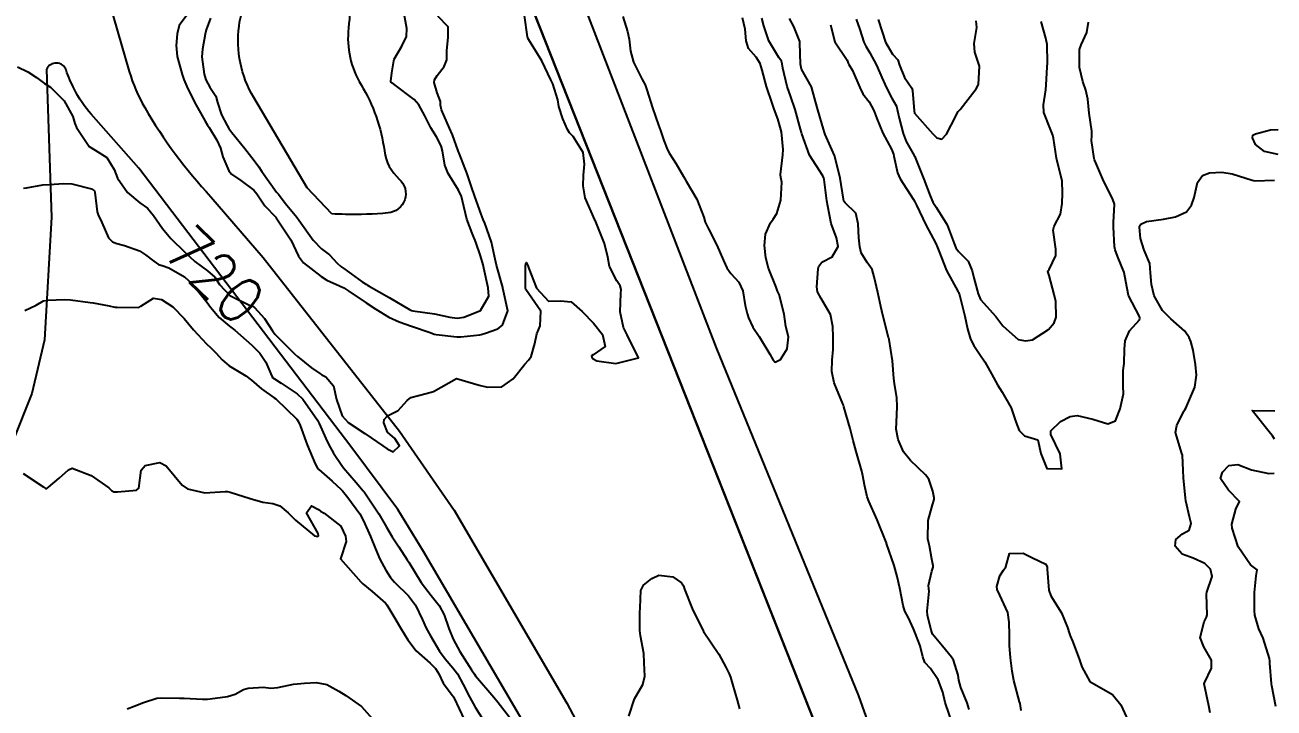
# Model space of a CAD drawing. Header units: metres. Extents: x 298520 to 308411, y 7433745 to 7450750.
# Drawn here: x 305084 to 305193.8, y 7436940.3 to 7437000.4 of the extents above; entities that cross this region are included whole.
import ezdxf
from ezdxf.enums import TextEntityAlignment as Align

# ---------------------------------------------------------------- set-up
doc = ezdxf.new("R2010")
doc.units = ezdxf.units.M
doc.header["$LTSCALE"] = 10
doc.linetypes.add('CONTINUO', pattern=[0])
for name, color, linetype in [('Cotas', 45, 'Continuous'), ('Curvas de Nivel 1m', 11, 'Continuous'), ('Curvas de Nivel 5m', 15, 'Continuous'), ('Eixo_Estaqueamento', 45, 'CONTINUO'), ('Hidrografia', 140, 'Continuous'), ('Linha Férrea', 251, 'TRACKS'), ('Vias Primárias', 230, 'Continuous')]:
    doc.layers.add(name, color=color, linetype=linetype)
doc.styles.add('Style-STANDARD', font='STANDARD.shx')
doc.linetypes.add('TRACKS', pattern='A,0.15,[130,ltypeshp.shx,S=0.25,R=0,X=0,Y=0],0.15', length=0.3)

msp = doc.modelspace()

# ---------------------------------------------------------------- linework, layer by layer
at = {"layer": 'Curvas de Nivel 1m', "flags": 128}
for points, elevation in [([(305098.27, 7437001.38), (305097.53, 7437000.36), (305097.35, 7436999.63), (305097.26, 7436998.62), (305097.35, 7436997.63), (305097.78, 7436996.06), (305097.93, 7436995.62), (305098.2, 7436995), (305098.88, 7436993.61), (305099.81, 7436991.95), (305100.02, 7436991.6), (305100.15, 7436991.39), (305100.82, 7436990.27), (305101.14, 7436989.58), (305101.37, 7436988.83), (305101.88, 7436987.57), (305102.11, 7436987.29), (305102.93, 7436986.73), (305104.09, 7436985.87), (305104.36, 7436985.55), (305105.05, 7436984.52), (305106.01, 7436983.52), (305106.06, 7436983.46), (305107.33, 7436981.51), (305108.02, 7436980.09), (305108.44, 7436979.5), (305110, 7436978.28), (305110.51, 7436977.98), (305111.62, 7436977.46), (305111.99, 7436977.28), (305112.43, 7436977), (305113.97, 7436975.97), (305114.81, 7436975.42), (305115.96, 7436974.71), (305116.85, 7436974.29), (305117.95, 7436973.93), (305119.58, 7436973.36), (305119.94, 7436973.23), (305120.11, 7436973.19), (305121.94, 7436972.98), (305122.28, 7436972.98), (305123.94, 7436973.16), (305124.07, 7436973.18), (305124.45, 7436973.3), (305125.55, 7436973.69), (305125.95, 7436974.01), (305126.41, 7436975.28), (305125.99, 7436977.26), (305125.98, 7436977.29), (305125.98, 7436977.31), (305125.41, 7436979.3), (305125.25, 7436980.07), (305124.97, 7436981.3), (305124.38, 7436982.99), (305124.25, 7436983.31), (305124.07, 7436983.78), (305123.51, 7436985.32), (305123.23, 7436986.19), (305122.84, 7436987.32), (305122.13, 7436989.14), (305122.08, 7436989.27), (305122.05, 7436989.33), (305121.55, 7436990.74), (305121.28, 7436991.34), (305120.59, 7436992.94), (305120.51, 7436993.36), (305120.5, 7436993.67), (305120.19, 7436994.45), (305119.93, 7436995.36), (305119.98, 7436995.59), (305120.21, 7436995.96), (305120.82, 7436996.76), (305121.05, 7436997.35), (305121.04, 7436998.15), (305121.18, 7436999.35), (305121.17, 7437000.26), (305120.27, 7437001.18)], 719), ([(305100.27, 7437001.01), (305099.88, 7436999.98), (305099.79, 7436999.6), (305099.56, 7436998.29), (305099.52, 7436997.61), (305099.73, 7436996.09), (305099.87, 7436995.6), (305100.2, 7436994.94), (305100.73, 7436994.14), (305100.88, 7436993.59), (305101.24, 7436992.51), (305101.73, 7436991.58), (305101.89, 7436991.31), (305102.15, 7436990.97), (305103.3, 7436989.56), (305104.12, 7436988.48), (305104.52, 7436987.94), (305104.79, 7436987.54), (305106.09, 7436985.72), (305106.24, 7436985.52), (305106.85, 7436984.74), (305107.85, 7436983.5), (305108.06, 7436983.22), (305109.31, 7436981.49), (305110.03, 7436980.73), (305110.74, 7436980.19), (305111.4, 7436979.46), (305111.74, 7436979.18), (305112.01, 7436979), (305113.61, 7436977.82), (305113.99, 7436977.58), (305114.08, 7436977.52), (305114.21, 7436977.43), (305115.98, 7436976.44), (305117.78, 7436975.38), (305117.9, 7436975.32), (305117.96, 7436975.3), (305118.07, 7436975.27), (305119.96, 7436975.01), (305121.32, 7436974.71), (305121.96, 7436974.63), (305122.56, 7436974.72), (305123.96, 7436975.28), (305124.01, 7436975.31), (305124.74, 7436976.55), (305124.68, 7436977.3), (305124.31, 7436979.01), (305124.24, 7436979.31), (305124.02, 7436980.11), (305123.59, 7436981.31), (305123.27, 7436982.09), (305122.82, 7436983.32), (305122.44, 7436984.96), (305122.34, 7436985.33), (305122.09, 7436985.88), (305121.17, 7436987.34), (305120.87, 7436988.09), (305120.68, 7436989.35), (305120.56, 7436989.78), (305120.14, 7436990.57), (305119.66, 7436991.36), (305119.13, 7436992.41), (305118.6, 7436993.38), (305118.19, 7436993.86), (305116.39, 7436995.21), (305116.2, 7436995.32), (305116.15, 7436995.35), (305116.13, 7436995.4), (305116.12, 7436995.48), (305116.21, 7436996.19), (305116.38, 7436997.25), (305116.43, 7436997.4), (305117.1, 7436998.54), (305117.51, 7436999.39), (305117.55, 7437000.1), (305117.3, 7437001.39)], 718), ([(305165.53, 7436938.86), (305164.88, 7436940.82), (305164.66, 7436941.73), (305164.26, 7436942.82), (305163.59, 7436943.82), (305163.09, 7436944.33), (305162.9, 7436944.84), (305162.66, 7436945.8), (305162.27, 7436946.85), (305162.1, 7436947.31), (305161.65, 7436948.26), (305161.33, 7436948.86), (305161.18, 7436949.34), (305160.89, 7436950.87), (305160.65, 7436951.91), (305160.38, 7436952.87), (305159.72, 7436954.81), (305159.7, 7436954.88), (305159.68, 7436954.92), (305158.88, 7436956.89), (305158.15, 7436958.52), (305158.01, 7436958.9), (305157.78, 7436959.98), (305157.64, 7436960.75), (305157.6, 7436960.9), (305157.54, 7436961.16), (305157.05, 7436962.91), (305156.79, 7436963.87), (305156.51, 7436964.92), (305155.96, 7436966.84), (305155.94, 7436966.93), (305155.93, 7436966.98), (305155.87, 7436967.08), (305155.12, 7436968.94), (305154.91, 7436969.93), (305154.93, 7436970.94), (305155.01, 7436971.86), (305155.02, 7436972.94), (305154.99, 7436973.9), (305154.79, 7436974.94), (305153.98, 7436976.35), (305153.65, 7436976.95), (305153.58, 7436977.37), (305153.71, 7436978.95), (305153.77, 7436979.2), (305154.02, 7436979.54), (305154.94, 7436980.03), (305155.47, 7436980.94), (305155.31, 7436981.68), (305154.86, 7436982.94), (305154.55, 7436984.48), (305154.47, 7436984.95), (305154.23, 7436986.83), (305154.2, 7436986.95), (305154.11, 7436987.13), (305152.94, 7436988.96), (305152.27, 7436990.85), (305152.24, 7436990.97), (305152.16, 7436991.24), (305151.67, 7436992.98), (305151.29, 7436994.08), (305150.98, 7436994.99), (305150.6, 7436996.62), (305150.54, 7436997), (305150.47, 7436997.23), (305150.24, 7436997.55), (305149.37, 7436999.01), (305148.94, 7437000.34), (305148.74, 7437001.02)], 721), ([(305166.98, 7436940.22), (305166.79, 7436940.79), (305166.24, 7436942.13), (305166.08, 7436942.8), (305166.01, 7436943.23), (305165.6, 7436944.54), (305165.43, 7436944.81), (305164.65, 7436945.78), (305163.77, 7436946.83), (305163.64, 7436947.19), (305163.33, 7436948.51), (305163.3, 7436948.84), (305163.45, 7436950.61), (305163.43, 7436950.83), (305163.4, 7436951.11), (305163.7, 7436952.36), (305163.82, 7436952.71), (305163.82, 7436952.83), (305163.71, 7436953.44), (305163.48, 7436954.59), (305163.42, 7436954.83), (305163.34, 7436955.22), (305163.37, 7436956.84), (305163.77, 7436958.22), (305163.91, 7436958.69), (305163.91, 7436958.83), (305163.78, 7436959.41), (305163.42, 7436960.46), (305163.15, 7436960.84), (305161.81, 7436962.11), (305161.22, 7436962.87), (305160.74, 7436963.96), (305160.56, 7436964.87), (305160.61, 7436966.13), (305160.66, 7436966.87), (305160.62, 7436967.61), (305160.41, 7436968.87), (305160.35, 7436969.33), (305160.24, 7436970.88), (305159.94, 7436972.74), (305159.91, 7436972.88), (305159.9, 7436972.93), (305159.38, 7436974.89), (305159.22, 7436975.64), (305158.94, 7436976.89), (305158.64, 7436978.26), (305158.44, 7436978.9), (305158.02, 7436979.53), (305157.49, 7436980.37), (305157.36, 7436980.91), (305157.27, 7436981.69), (305157.21, 7436982.91), (305157.02, 7436983.86), (305156.08, 7436984.76), (305155.97, 7436984.93), (305155.93, 7436985.09), (305155.63, 7436986.93), (305155.5, 7436987.56), (305155.13, 7436988.94), (305154.33, 7436990.77), (305154.25, 7436990.95), (305154.16, 7436991.24), (305153.67, 7436992.96), (305153.48, 7436993.67), (305153.11, 7436994.96), (305152.23, 7436996.54), (305152.14, 7436996.97), (305152.09, 7436998.82), (305152.08, 7436998.97), (305151.56, 7437000.28), (305151.17, 7437000.99)], 722), ([(305154.8, 7437000.42), (305155.16, 7436998.94), (305156.24, 7436997.31), (305156.35, 7436997.04), (305156.4, 7436996.93), (305156.73, 7436996.41), (305157.36, 7436994.91), (305157.64, 7436994.35), (305158.19, 7436993.66), (305158.6, 7436992.9), (305158.87, 7436992.2), (305159.4, 7436990.89), (305160.14, 7436989.5), (305160.32, 7436989.06), (305160.36, 7436988.88), (305160.67, 7436987.42), (305160.9, 7436986.87), (305162.09, 7436985.06), (305162.21, 7436984.85), (305162.36, 7436984.57), (305163.16, 7436982.84), (305164.04, 7436981.18), (305164.2, 7436980.83), (305164.31, 7436980.55), (305164.99, 7436978.82), (305165.99, 7436977), (305166.06, 7436976.87), (305166.08, 7436976.81), (305166.12, 7436976.68), (305166.61, 7436974.8), (305166.83, 7436973.68), (305167.1, 7436972.79), (305167.38, 7436972.23), (305167.92, 7436971.44), (305168.36, 7436970.78), (305168.94, 7436969.73), (305169.48, 7436968.76), (305169.89, 7436968.11), (305170.67, 7436966.75), (305171.09, 7436965.51), (305171.37, 7436964.74), (305171.84, 7436964.28), (305173.03, 7436963.91), (305173.29, 7436962.72), (305173.8, 7436961.39), (305175.12, 7436961.38), (305174.98, 7436962.7), (305174.17, 7436964.38), (305174.15, 7436964.71), (305175, 7436965.55), (305175.86, 7436965.99), (305176.48, 7436966.06), (305177.86, 7436965.74), (305179.17, 7436965.33), (305179.86, 7436965.6), (305180.15, 7436966.36), (305180.27, 7436966.64), (305180.55, 7436967.97), (305180.51, 7436968.63), (305180.52, 7436970.02), (305180.61, 7436970.63), (305180.65, 7436971.91), (305180.69, 7436972.63), (305181.07, 7436973.51), (305181.96, 7436974.49), (305182, 7436974.62), (305181.96, 7436974.76), (305180.98, 7436976.63), (305180.77, 7436977.86), (305180.6, 7436978.63), (305180.03, 7436980.09), (305179.81, 7436980.64), (305179.75, 7436980.93), (305179.66, 7436982.64), (305179.67, 7436983.04), (305179.75, 7436984.64), (305179.59, 7436985.14), (305178.83, 7436986.65), (305178.13, 7436988.29), (305178.01, 7436988.54), (305177.96, 7436988.66), (305177.74, 7436990.26), (305177.77, 7436990.67), (305177.76, 7436991.06), (305177.54, 7436992.67), (305177.4, 7436993.88), (305177.25, 7436994.67), (305176.98, 7436995.45), (305176.67, 7436996.68), (305176.68, 7436998.25), (305176.82, 7436998.68), (305177.34, 7436999.75), (305177.47, 7437000.67)], 722), ([(305157.03, 7437000.92), (305157.37, 7437000.02), (305157.72, 7436998.91), (305157.88, 7436998.54), (305158.24, 7436997.95), (305158.82, 7436996.89), (305159.3, 7436995.8), (305159.71, 7436994.88), (305160.19, 7436993.98), (305160.58, 7436993.27), (305160.69, 7436992.87), (305160.82, 7436992.22), (305161.18, 7436990.86), (305161.44, 7436990.15), (305162.13, 7436988.94), (305162.19, 7436988.85), (305162.23, 7436988.75), (305162.98, 7436986.84), (305163.54, 7436985.39), (305163.79, 7436984.83), (305164.08, 7436984.38), (305165.05, 7436982.82), (305165.67, 7436981.18), (305165.81, 7436980.81), (305166.03, 7436980.5), (305166.88, 7436979.65), (305167.23, 7436978.79), (305167.38, 7436978.17), (305167.76, 7436976.78), (305167.99, 7436976.28), (305169.32, 7436974.77), (305169.95, 7436973.94), (305171.28, 7436972.75), (305171.94, 7436972.62), (305172.54, 7436972.73), (305173.95, 7436973.64), (305174.45, 7436974.21), (305174.64, 7436974.7), (305174.61, 7436976.08), (305174.45, 7436976.71), (305174.01, 7436978.39), (305173.93, 7436978.63), (305173.9, 7436978.71), (305173.92, 7436978.8), (305174.02, 7436978.92), (305174.59, 7436980.14), (305174.61, 7436980.7), (305174.38, 7436982.38), (305174.46, 7436982.71), (305175, 7436983.78), (305175.15, 7436984.7), (305175.18, 7436985.62), (305175.16, 7436986.7), (305174.85, 7436987.97), (305174.65, 7436988.7), (305174.4, 7436990.46), (305174.35, 7436990.71), (305174.16, 7436991.16), (305173.56, 7436992.72), (305173.52, 7436993.38), (305173.73, 7436994.71), (305173.76, 7436995.16), (305173.84, 7436996.71), (305173.86, 7436997.08), (305173.85, 7436998.71), (305173.73, 7436999.24), (305173.32, 7437000.72)], 721), ([(305194.14, 7436989.03), (305192.94, 7436989.29), (305192.15, 7436989.9), (305191.9, 7436990.5), (305191.93, 7436990.73), (305192.16, 7436990.85), (305193.47, 7436991.18), (305194.16, 7436991.23)], 723), ([(305188.18, 7436939.9), (305188.04, 7436940.54), (305187.65, 7436942.47), (305187.66, 7436942.54), (305188.29, 7436943.84), (305188.3, 7436944.53), (305187.62, 7436945.72), (305187.28, 7436946.55), (305187.65, 7436947.92), (305187.86, 7436948.33), (305187.92, 7436948.54), (305187.85, 7436950.36), (305187.88, 7436950.54), (305188.34, 7436951.89), (305188.2, 7436952.54), (305187.71, 7436953.05), (305186.67, 7436953.51), (305185.72, 7436953.88), (305185.1, 7436954.58), (305185.16, 7436955.15), (305185.74, 7436955.67), (305186.32, 7436955.98), (305186.51, 7436956.56), (305186.35, 7436957.15), (305186.02, 7436958.57), (305185.99, 7436958.78), (305185.84, 7436960.57), (305185.8, 7436961.22), (305185.73, 7436962.57), (305185.68, 7436962.72), (305185.12, 7436964.58), (305185.23, 7436965.19), (305185.87, 7436966.46), (305185.91, 7436966.53), (305185.94, 7436966.57), (305186.02, 7436966.71), (305186.83, 7436968.56), (305186.96, 7436969.61), (305186.88, 7436970.56), (305186.68, 7436971.81), (305186.46, 7436972.56), (305186.31, 7436972.92), (305185.95, 7436973.47), (305184.72, 7436974.58), (305183.97, 7436975.29), (305183.25, 7436976.6), (305183, 7436977.6), (305182.93, 7436978.61), (305182.86, 7436979.44), (305182.37, 7436980.61), (305182.05, 7436981.62), (305181.96, 7436982.62), (305181.97, 7436982.71), (305182.07, 7436982.88), (305182.58, 7436983.12), (305184.07, 7436983.33), (305185.12, 7436983.54), (305186.08, 7436983.99), (305186.54, 7436984.56), (305186.77, 7436985.24), (305187.05, 7436986.56), (305187.49, 7436987.17), (305188.12, 7436987.42), (305189.19, 7436987.46), (305190.11, 7436987.31), (305191.85, 7436986.76), (305192.11, 7436986.7), (305193.82, 7436986.76)], 723), ([(305083.82, 7436986.06), (305084.09, 7436986.09), (305085.52, 7436986.34), (305086.09, 7436986.38), (305087.38, 7436986.46), (305088.09, 7436986.44), (305089.81, 7436986), (305090.08, 7436985.83), (305090.11, 7436985.72), (305090.32, 7436983.97), (305090.4, 7436983.71), (305090.73, 7436983.03), (305091.3, 7436981.7), (305091.67, 7436981.33), (305092.03, 7436981.18), (305092.7, 7436981.01), (305094.02, 7436980.54), (305094.57, 7436980.21), (305095.28, 7436979.65), (305095.71, 7436979.35), (305096.01, 7436979.25), (305096.6, 7436979.04), (305098, 7436978.26), (305098.7, 7436977.61), (305099.97, 7436975.99), (305100.26, 7436975.6), (305101.04, 7436974.67), (305101.95, 7436973.93), (305102.42, 7436973.57), (305103.92, 7436972.25), (305104.61, 7436971.54), (305105.13, 7436970.76), (305105.67, 7436969.52), (305105.76, 7436969.39), (305105.89, 7436969.29), (305106.48, 7436968.92), (305107.88, 7436967.98), (305108.38, 7436967.49), (305109.67, 7436965.65), (305109.78, 7436965.48), (305109.84, 7436965.35), (305110.4, 7436964.04), (305110.68, 7436963.47), (305111.1, 7436962.75), (305111.81, 7436961.66), (305111.96, 7436961.45), (305113.07, 7436960.16), (305113.7, 7436959.43), (305113.77, 7436959.34), (305115.06, 7436957.42), (305115.74, 7436956.25), (305116.25, 7436955.4), (305116.84, 7436954.52), (305117.56, 7436953.38), (305117.61, 7436953.29), (305117.7, 7436953.15), (305118.8, 7436951.37), (305119.67, 7436950.23), (305120.37, 7436949.35), (305120.82, 7436948.52), (305121.23, 7436947.34), (305121.62, 7436946.39), (305122.21, 7436945.32), (305123.21, 7436943.69), (305123.48, 7436943.31), (305123.58, 7436943.17), (305125.19, 7436941.29), (305125.56, 7436940.83), (305126.77, 7436939.27)], 721), ([(305083.96, 7436975.31), (305084.93, 7436975.78), (305085.59, 7436976.14), (305085.97, 7436976.2), (305087.44, 7436976.27), (305087.97, 7436976.24), (305089.7, 7436975.99), (305089.97, 7436975.96), (305091.37, 7436975.7), (305091.87, 7436975.6), (305091.96, 7436975.59), (305092.07, 7436975.58), (305093.96, 7436975.57), (305094.15, 7436975.67), (305095.25, 7436976.38), (305095.97, 7436976.28), (305096.96, 7436975.63), (305097.95, 7436974.61), (305098.78, 7436973.61), (305099.93, 7436972.37), (305100.33, 7436972), (305100.74, 7436971.59), (305101.29, 7436970.96), (305101.9, 7436970.43), (305103.38, 7436969.56), (305103.89, 7436969.16), (305104.75, 7436968.4), (305105.87, 7436967.63), (305106.03, 7436967.52), (305107.85, 7436965.75), (305108.02, 7436965.5), (305108.16, 7436965.18), (305108.76, 7436963.49), (305109.49, 7436961.8), (305109.66, 7436961.48), (305109.8, 7436961.31), (305110.97, 7436960.28), (305111.77, 7436959.56), (305111.88, 7436959.45), (305112.35, 7436958.86), (305113.4, 7436957.43), (305113.74, 7436956.81), (305114.34, 7436955.42), (305114.78, 7436954.35), (305115.16, 7436953.42), (305115.69, 7436952.47), (305116.1, 7436951.82), (305116.45, 7436951.4), (305117.67, 7436950.19), (305118.29, 7436949.37), (305118.92, 7436948.09), (305119.25, 7436947.36), (305119.62, 7436946.68), (305120.41, 7436945.35), (305120.91, 7436944.65), (305121.59, 7436943.86), (305121.98, 7436943.33), (305122.5, 7436942.4), (305123.05, 7436941.32), (305123.55, 7436940.42), (305124.26, 7436939.3)], 722), ([(305193.84, 7436963.99), (305193.64, 7436964.27), (305193.48, 7436964.48), (305191.87, 7436966.5), (305193.87, 7436966.47)], 724), ([(305083.79, 7436960.96), (305085.63, 7436959.76), (305085.7, 7436959.69), (305085.77, 7436959.63), (305085.88, 7436959.65), (305086.02, 7436959.76), (305086.97, 7436960.56), (305087.8, 7436961.29), (305088.12, 7436961.42), (305089.79, 7436960.79), (305091.34, 7436959.7), (305091.56, 7436959.48), (305091.77, 7436959.36), (305092.1, 7436959.35), (305093.77, 7436959.51), (305093.97, 7436959.67), (305094.19, 7436961.27), (305094.52, 7436961.66), (305095.81, 7436961.94), (305096.36, 7436961.63), (305097.78, 7436959.94), (305098.24, 7436959.62), (305099.77, 7436959.27), (305101.57, 7436959.37), (305101.77, 7436959.38), (305102.01, 7436959.33), (305103.76, 7436958.75), (305104.86, 7436958.44), (305105.76, 7436958.31), (305106.37, 7436958.13), (305107.11, 7436957.51), (305107.74, 7436956.87), (305109.43, 7436955.48), (305109.72, 7436955.41), (305109.77, 7436955.48), (305109.73, 7436955.68), (305108.7, 7436957.49), (305109.14, 7436958.11), (305109.76, 7436957.79), (305109.94, 7436957.66), (305110.26, 7436957.47), (305111.74, 7436956.33), (305112.15, 7436955.45), (305112.19, 7436954.98), (305111.7, 7436953.45), (305113.49, 7436951.43), (305113.68, 7436951.26), (305114.5, 7436950.59), (305115.66, 7436949.57), (305115.79, 7436949.41), (305116.48, 7436948.24), (305116.99, 7436947.39), (305117.62, 7436946.32), (305118.37, 7436945.37), (305119.59, 7436944.29), (305120.06, 7436943.82), (305120.35, 7436943.35), (305120.74, 7436942.51), (305121.56, 7436941.43), (305121.63, 7436941.33), (305121.7, 7436941.19), (305122.59, 7436939.32)], 723), ([(305193.94, 7436940.47), (305193.58, 7436942.3), (305193.55, 7436942.47), (305193.42, 7436944.29), (305193.42, 7436944.47), (305193.4, 7436944.68), (305192.82, 7436946.48), (305192.44, 7436947.29), (305192.09, 7436948.49), (305192.07, 7436948.9), (305192.06, 7436950.49), (305192.23, 7436951.96), (305192.29, 7436952.49), (305191.96, 7436952.75), (305191.71, 7436952.94), (305190.63, 7436954.51), (305190.11, 7436956.15), (305190.09, 7436956.52), (305190.44, 7436957.84), (305190.75, 7436958.51), (305189.78, 7436959.51), (305189.07, 7436960.53), (305189.25, 7436961.08), (305189.81, 7436961.66), (305190.59, 7436961.74), (305191.8, 7436961.3), (305193.33, 7436960.95), (305193.8, 7436961)], 724), ([(305171.55, 7436940.11), (305171.46, 7436940.74), (305171.42, 7436940.87), (305170.9, 7436942.75), (305170.77, 7436943.57), (305170.61, 7436944.75), (305170.53, 7436945.84), (305170.54, 7436946.75), (305170.51, 7436947.88), (305170.37, 7436948.75), (305169.67, 7436950.25), (305169.45, 7436950.76), (305169.42, 7436951.02), (305169.69, 7436951.96), (305170, 7436952.45), (305170.21, 7436952.75), (305170.53, 7436953.94), (305171.72, 7436953.97), (305172.55, 7436953.56), (305173.71, 7436952.99), (305173.83, 7436952.71), (305173.85, 7436952.56), (305173.98, 7436950.71), (305174.17, 7436950.2), (305175.09, 7436948.7), (305175.64, 7436947.43), (305175.81, 7436946.86), (305175.87, 7436946.69), (305176.08, 7436946.23), (305176.64, 7436944.67), (305176.9, 7436943.97), (305177.58, 7436942.66), (305179.57, 7436941.52), (305180.31, 7436940.63), (305180.96, 7436939.2)], 723), ([(305137.07, 7436939.62), (305137.56, 7436941.14), (305138.3, 7436942.41), (305138.47, 7436943.13), (305138.41, 7436944.31), (305138.37, 7436945.13), (305138.08, 7436946.68), (305138.01, 7436947.14), (305138.03, 7436948.75), (305138.05, 7436949.14), (305138.12, 7436950.68), (305138.34, 7436951.13), (305139.08, 7436951.73), (305139.69, 7436952.01), (305140.91, 7436951.88), (305141.68, 7436951.35), (305141.85, 7436951.09), (305141.96, 7436950.8), (305142.61, 7436949.08), (305143.63, 7436947.07), (305144.98, 7436945.06), (305145.59, 7436943.92), (305145.88, 7436943.34), (305146, 7436943.04), (305146.18, 7436942.43), (305146.58, 7436941.03), (305146.78, 7436940.27)], 721), ([(305092.95, 7436940.26), (305093.55, 7436940.49), (305094.38, 7436940.83), (305095.56, 7436941.2), (305095.96, 7436941.24), (305097.56, 7436941.21), (305097.97, 7436941.2), (305099.56, 7436941.1), (305100.02, 7436941.12), (305101.56, 7436941.33), (305101.77, 7436941.36), (305102.43, 7436941.56), (305103.17, 7436941.95), (305103.57, 7436942.09), (305104.93, 7436942.18), (305105.57, 7436942.09), (305106.18, 7436942.13), (305107.57, 7436942.42), (305108.53, 7436942.53), (305109.57, 7436942.58), (305110.5, 7436942.39), (305111.57, 7436941.82), (305112.16, 7436941.44), (305113.55, 7436940.46), (305114.48, 7436939.42)], 724)]:
    msp.add_lwpolyline(points, dxfattribs=dict(at, elevation=elevation))
at = {"layer": 'Curvas de Nivel 5m', "elevation": 720, "flags": 128}
for points in [[(305083.3, 7436996.72), (305084.21, 7436996.28), (305084.96, 7436995.78), (305085.69, 7436995.26), (305086.19, 7436994.93), (305087.42, 7436993.75), (305088.16, 7436992.36), (305088.35, 7436991.74), (305088.48, 7436991.4), (305089.6, 7436989.73), (305090.13, 7436989.4), (305091.17, 7436988.75), (305091.8, 7436987.69), (305092.1, 7436986.95), (305092.97, 7436985.68), (305094.07, 7436984.76), (305094.72, 7436984.31), (305095.26, 7436983.65), (305096.05, 7436982.51), (305096.79, 7436981.63), (305098.02, 7436980.42), (305098.9, 7436979.61), (305100, 7436978.78), (305100.64, 7436978.24), (305101.06, 7436977.58), (305101.98, 7436976.63), (305103.77, 7436975.75), (305103.96, 7436975.67), (305104.14, 7436975.55), (305105.01, 7436974.59), (305105.71, 7436973.52), (305105.94, 7436973.22), (305107.66, 7436971.5), (305107.91, 7436971.25), (305109.14, 7436970.25), (305109.9, 7436969.75), (305110.07, 7436969.65), (305110.42, 7436969.47), (305111.08, 7436968.66), (305111.35, 7436967.46), (305111.85, 7436966.04), (305112.39, 7436965.44), (305113.83, 7436964.49), (305115.44, 7436963.41), (305115.82, 7436963.14), (305116.34, 7436962.88), (305116.89, 7436963.39), (305116.48, 7436964.05), (305115.83, 7436964.59), (305115.5, 7436965.41), (305115.55, 7436965.71), (305115.85, 7436966.04), (305116.76, 7436966.49), (305117.56, 7436967.38), (305117.88, 7436967.66), (305119.25, 7436967.99), (305119.88, 7436968.19), (305121.89, 7436969.33), (305123.89, 7436968.74), (305124.63, 7436968.56), (305125.89, 7436968.58), (305126.88, 7436969.28), (305127.91, 7436970.59), (305128.23, 7436970.94), (305128.46, 7436971.25), (305128.79, 7436972.39), (305128.98, 7436973.25), (305129.25, 7436973.94), (305129.32, 7436975.25), (305127.99, 7436977.14), (305127.96, 7436977.26), (305127.98, 7436979.23), (305127.98, 7436979.26), (305128.02, 7436979.51), (305128.18, 7436979.26), (305128.27, 7436979), (305128.95, 7436977.25), (305129.98, 7436976.13), (305131.05, 7436976.15), (305131.98, 7436976.06), (305132.95, 7436975.2), (305133.95, 7436974.18), (305134.75, 7436973.18), (305134.97, 7436972.13), (305133.92, 7436971.41), (305133.78, 7436971.32), (305133.81, 7436971.19), (305133.91, 7436971.06), (305134.24, 7436970.86), (305135.91, 7436970.63), (305137.91, 7436971.14), (305136.9, 7436973.16), (305136.58, 7436973.79), (305136.29, 7436975.17), (305136.36, 7436976.79), (305136.38, 7436977.16), (305136.3, 7436977.46), (305136, 7436977.92), (305135.35, 7436979.18), (305135.22, 7436979.98), (305134.93, 7436981.18), (305134.14, 7436983.11), (305134.11, 7436983.19), (305134.06, 7436983.27), (305133.22, 7436985.2), (305133.04, 7436986.26), (305133.06, 7436987.2), (305133.15, 7436988.17), (305133.05, 7436989.2), (305132.15, 7436990.61), (305131.85, 7436990.92), (305131.65, 7436991.22), (305131.24, 7436992.15), (305130.9, 7436993.23), (305130.8, 7436993.84), (305130.36, 7436995.24), (305130.21, 7436995.59), (305129.42, 7436997.25), (305128.25, 7436999.11), (305128.17, 7436999.26), (305128.14, 7436999.37), (305127.89, 7437001.26)], [(305136.52, 7437001.17), (305136.95, 7436999.85), (305137.09, 7436999.16), (305137.21, 7436998.12), (305137.46, 7436997.15), (305138.21, 7436995.69), (305138.48, 7436995.14), (305138.63, 7436994.7), (305139.13, 7436993.13), (305139.67, 7436991.61), (305139.83, 7436991.12), (305140.14, 7436990.24), (305140.46, 7436989.44), (305140.63, 7436989.11), (305141.21, 7436988.19), (305141.85, 7436987.09), (305142.11, 7436986.68), (305143.03, 7436985.08), (305143.64, 7436983.5), (305143.78, 7436983.07), (305144.05, 7436982.49), (305144.8, 7436981.06), (305145.38, 7436979.7), (305145.66, 7436979.05), (305146.01, 7436978.56), (305146.74, 7436977.78), (305147.07, 7436977.03), (305147.27, 7436975.73), (305147.46, 7436975.03), (305147.58, 7436974.65), (305147.95, 7436973.83), (305148.53, 7436973.01), (305149.46, 7436971.46), (305149.72, 7436971), (305149.91, 7436970.75), (305150.39, 7436970.99), (305150.98, 7436971.93), (305151.09, 7436972.98), (305150.86, 7436973.89), (305150.7, 7436974.99), (305150.27, 7436976.71), (305150.13, 7436977), (305150.09, 7436977.09), (305150, 7436977.36), (305149.33, 7436979.01), (305149.09, 7436979.94), (305148.98, 7436981.01), (305149.06, 7436982), (305149.51, 7436983.01), (305149.74, 7436983.33), (305150.07, 7436983.84), (305150.42, 7436984.99), (305150.5, 7436986.6), (305150.41, 7436987), (305150.39, 7436987.27), (305150.6, 7436988.99), (305150.62, 7436989.47), (305150.47, 7436991), (305150.17, 7436992.17), (305149.83, 7436993), (305149.65, 7436993.54), (305149.17, 7436995.01), (305148.79, 7436996.45), (305148.61, 7436997.02), (305148.24, 7436997.57), (305147.57, 7436998.35), (305147.38, 7436999.03), (305147.28, 7437000.05), (305147.06, 7437001.04)], [(305158.98, 7437000.89), (305159.33, 7436999.82), (305159.63, 7436998.89), (305160.24, 7436997.84), (305160.72, 7436997.35), (305160.85, 7436996.87), (305161.29, 7436995.79), (305161.93, 7436994.85), (305162, 7436994.65), (305162.14, 7436992.85), (305162.18, 7436992.66), (305163.79, 7436990.83), (305164.15, 7436990.48), (305164.59, 7436990.38), (305164.99, 7436990.82), (305165.39, 7436991.59), (305166.02, 7436992.81), (305166.09, 7436992.9), (305166.18, 7436992.99), (305167.61, 7436994.79), (305167.8, 7436995.19), (305167.88, 7436996.79), (305167.48, 7436998.03), (305167.43, 7436998.79), (305167.65, 7437000.18), (305167.61, 7437000.79)]]:
    msp.add_lwpolyline(points, dxfattribs=at)
at = {"layer": 'Eixo_Estaqueamento'}
msp.add_lwpolyline([(305122.02, 7437018.5), (305130.7, 7436996.5), (305141.5, 7436969.14), (305153.94, 7436937.69), (305166.79, 7436904.69), (305177.38, 7436877.75), (305193.17, 7436837.83), (305201.61, 7436815.68), (305215.53, 7436780.47), (305225.11, 7436755.87), (305233.95, 7436734.39), (305243.78, 7436710.84), (305254.71, 7436687.72), (305263.89, 7436668.98), (305277.82, 7436644.31), (305293.24, 7436619.06), (305306.91, 7436598.3), (305322.73, 7436574.87), (305338.34, 7436551.44), (305351.23, 7436532.17)], dxfattribs=at)
at = {"layer": 'Hidrografia'}
msp.add_lwpolyline([(305110.93, 7436983.8), (305108.77, 7436986.08), (305104.07, 7436994.03, -0.16633), (305102.78, 7437000.32, -0.228021), (305105.75, 7437004.9, -0.015375), (305109.76, 7437007.18, -0.47731), (305111.92, 7437006.26, -0.09778), (305112.41, 7437000.15, 0.166832), (305113.51, 7436995.16, -0.104396), (305115.56, 7436989.33, 0.178355), (305116.87, 7436986.85, -0.654487), (305115.88, 7436983.88, -0.028199), (305112.15, 7436983.75, -0.005222)], format="xyb", close=True, dxfattribs=at)
at = {"layer": 'Linha Férrea', "flags": 128}
msp.add_lwpolyline([(307827.16, 7434249.95), (307821.56, 7434258.81), (307819.52, 7434262.43), (307816.3, 7434268.22), (307813.68, 7434272.3), (307811.64, 7434275.46), (307798.22, 7434296.14), (307773.74, 7434334.03), (307761.73, 7434352.01), (307752.47, 7434367.89), (307735.13, 7434393.38), (307710.74, 7434431.02), (307694.81, 7434455.28), (307677.7, 7434482.21), (307665.38, 7434501.66), (307643.88, 7434534.84), (307627.56, 7434562.54), (307613.51, 7434586.87), (307596.95, 7434617.47), (307576.4, 7434659.98), (307564.17, 7434687.32), (307541.06, 7434734.95), (307530.17, 7434758.54), (307516.92, 7434785.92), (307501.76, 7434817.25), (307481.68, 7434859.3), (307459.2, 7434904.2), (307442.79, 7434936.27), (307425.28, 7434968.91), (307411.69, 7434992.24), (307402.57, 7435007.68), (307388.85, 7435028.5), (307366.95, 7435058.3), (307352.5, 7435076.75), (307335.71, 7435095.81), (307323.74, 7435108.4), (307304.88, 7435127.21), (307280.64, 7435149.6), (307260.89, 7435166.25), (307239.5, 7435183.01), (307222.59, 7435195.4), (307206.91, 7435206.43), (307191.54, 7435216.92), (307180.98, 7435223.58), (307147.08, 7435245.04), (307110.18, 7435267.87), (307071.33, 7435292.08), (307013.04, 7435328.92), (306934.22, 7435378.29), (306890.85, 7435406.01), (306860.76, 7435425.27), (306830.44, 7435444.17), (306783.16, 7435474), (306743.29, 7435499.12), (306730.65, 7435506.8), (306700.01, 7435524.56), (306649.97, 7435556.16), (306620.54, 7435574.68), (306585.88, 7435596.36), (306549.21, 7435619.44), (306511.46, 7435642.99), (306481.3, 7435662.07), (306449.91, 7435681.79), (306417.31, 7435702.16), (306386.5, 7435720.66), (306359.57, 7435735.78), (306332.26, 7435749.95), (306295.74, 7435767.25), (306254.91, 7435784.83), (306234.55, 7435793.03), (306198.8, 7435806.04), (306177.43, 7435813.74), (306139.2, 7435826.14), (306101.03, 7435838.04), (306051.97, 7435853.03), (306008.19, 7435866.65), (306003.58, 7435868.04), (305974.11, 7435878.74), (305939.65, 7435889.45), (305902.23, 7435900.74), (305881.18, 7435906.22), (305868.58, 7435910.19), (305845.54, 7435919.12), (305815.17, 7435933.3), (305786.71, 7435949.03), (305760.88, 7435966.42), (305735.18, 7435986.89), (305723.76, 7435997.05), (305696.1, 7436025.19), (305678.2, 7436047.9), (305661.02, 7436071.86), (305645.02, 7436096.32), (305622.37, 7436129.7), (305596.14, 7436168.75), (305576.09, 7436198.75), (305559.43, 7436223.15), (305539.44, 7436252.72), (305521.42, 7436279.84), (305512.69, 7436292.82), (305499.49, 7436312.98), (305480.03, 7436341.61), (305460.3, 7436370.83), (305441.56, 7436398.43), (305421.25, 7436428.24), (305402.58, 7436456.09), (305384.09, 7436483.75), (305369.12, 7436505.55), (305351.23, 7436532.17), (305338.34, 7436551.44), (305322.73, 7436574.87), (305306.91, 7436598.3), (305293.24, 7436619.06), (305277.82, 7436644.31), (305263.89, 7436668.98), (305254.71, 7436687.72), (305243.78, 7436710.84), (305233.95, 7436734.39), (305225.11, 7436755.87), (305215.53, 7436780.47), (305201.61, 7436815.68), (305193.17, 7436837.83), (305177.38, 7436877.75), (305166.79, 7436904.69), (305153.94, 7436937.69), (305141.5, 7436969.14), (305130.7, 7436996.5), (305122.02, 7437018.5), (305113.06, 7437043.1), (305101.51, 7437072.01), (305093.24, 7437092.93), (305082.04, 7437121.36), (305073.35, 7437143.92), (305060.57, 7437176.45), (305050.18, 7437206.4), (305043.41, 7437227.87), (305037.47, 7437248.17), (305034.53, 7437261.71), (305031.72, 7437274.1), (305028.72, 7437297.87), (305025.03, 7437326.57), (305023.12, 7437358.56), (305023.12, 7437387.11), (305024.83, 7437414.87), (305027.31, 7437439.51), (305027.41, 7437441.26), (305030.71, 7437462.67), (305036.04, 7437488.9), (305042.47, 7437516.92), (305048.78, 7437544.54), (305055.48, 7437572.1), (305062.87, 7437603.39), (305069.5, 7437630.69), (305077.03, 7437662.82), (305085.46, 7437698.14), (305091.82, 7437727.64), (305097.21, 7437749.95), (305103.92, 7437777.27), (305111.1, 7437807.1), (305121.2, 7437849.91), (305125.41, 7437866.97), (305130.99, 7437888.73), (305137.36, 7437914.57), (305143.48, 7437941.14), (305150.28, 7437969.23), (305155.63, 7437993.86), (305160.5, 7438017.39), (305165.53, 7438047.97), (305167.4, 7438065.92), (305168.45, 7438080.5), (305168.7, 7438098.82), (305168.5, 7438111.61), (305167.44, 7438129.41), (305165.73, 7438144.8), (305163.05, 7438159.25), (305157.36, 7438183.65), (305149.71, 7438209.61), (305142.15, 7438230.52), (305132.88, 7438252.55), (305120.43, 7438277.84), (305109.12, 7438297.22), (305107.01, 7438300.23), (305099.26, 7438311.38), (305091.43, 7438322.41), (305083.38, 7438332.8), (305079.57, 7438337.52), (305074.8, 7438344.06), (305056.82, 7438367.08), (305041.94, 7438386.35), (305023.22, 7438411.98), (305005.97, 7438436.56), (304993.28, 7438456.49), (304983.12, 7438473.17), (304969.54, 7438498.7), (304959.94, 7438517.09), (304947.33, 7438543.43), (304933.09, 7438572.79), (304924.31, 7438590.95), (304918.2, 7438604.46), (304911.78, 7438619.16), (304905.93, 7438632.44), (304900.32, 7438648.46), (304895.83, 7438661.89), (304892.17, 7438674.5), (304887.95, 7438691.24), (304884.69, 7438706.94), (304881.85, 7438723.7), (304879.33, 7438740.13), (304878.19, 7438758.92), (304877.54, 7438778.36), (304877.21, 7438799.09), (304877.46, 7438830.88), (304877.86, 7438863.02), (304878.27, 7438892.7), (304878.6, 7438920.11), (304878.68, 7438952.24), (304877.94, 7438980.3), (304876.32, 7439009.02), (304874.94, 7439022.79), (304873.23, 7439037.84), (304870.14, 7439056.14), (304864.86, 7439082.08), (304859.08, 7439105.01), (304850.38, 7439133.89), (304843.06, 7439154.06), (304836.38, 7439171.24), (304828.25, 7439190.11), (304817.67, 7439211.83), (304806.69, 7439232.74), (304796.36, 7439250.87), (304785.22, 7439269.01), (304772.78, 7439289.1), (304755.7, 7439316.74), (304736.91, 7439345.94), (304718.85, 7439374.33), (304700.22, 7439403.62), (304676.46, 7439440.71), (304659.06, 7439468.06), (304641.49, 7439495.55), (304629.29, 7439515), (304612.29, 7439541.91), (304598.79, 7439563.31), (304583.09, 7439588.52), (304568.61, 7439611.38), (304554.37, 7439633.59), (304540.46, 7439656.11), (304527.86, 7439675.88), (304515.49, 7439695.97), (304501.01, 7439718.74), (304492.56, 7439732.18), (304481.09, 7439749.95), (304464.7, 7439773.55), (304458.7, 7439781.55), (304447.47, 7439795.48), (304430.85, 7439814.02), (304417.94, 7439826.87), (304407.63, 7439836.38), (304393.36, 7439848.49), (304380.4, 7439858.34), (304362.66, 7439870.74), (304347.09, 7439880.3), (304333.25, 7439887.82), (304320.73, 7439894.06), (304304.93, 7439900.99), (304286.44, 7439908.16), (304266.64, 7439915.42), (304246.69, 7439922.5), (304225.19, 7439929.98), (304199, 7439939.2), (304168.47, 7439950), (304152.89, 7439955.63), (304135.92, 7439962.49), (304121.35, 7439968.8), (304105.78, 7439976.38), (304088.74, 7439985.33), (304071.18, 7439995.83), (304051.5, 7440008.74), (304042.51, 7440015.33), (304023.02, 7440030.47), (304002.68, 7440048.64), (303992.18, 7440058.52), (303980.44, 7440070.49), (303965.02, 7440086.23), (303949.37, 7440102.5), (303932.05, 7440120.67), (303917.21, 7440136.17), (303903.07, 7440150.77), (303879.08, 7440175), (303863.63, 7440189.71), (303849.06, 7440203.12), (303838.55, 7440211.89), (303825.96, 7440222.58), (303811.47, 7440233.81), (303798.03, 7440243.58), (303789.17, 7440249.78, 0.048699), (303782.73, 7440254.33, -0.013971), (303778.98, 7440256.72, 0.011385), (303767.54, 7440264.08, 0.000455), (303759.24, 7440269.14, 0.004014), (303749.32, 7440275.08, 0.008965), (303739.52, 7440280.6), (303729.17, 7440286.2), (303717.71, 7440292.15), (303693.72, 7440304.37), (303679.1, 7440311.9), (303660.94, 7440321.33), (303642.97, 7440330.92), (303636.47, 7440334.55), (303624.84, 7440341.29), (303611.99, 7440348.94), (303603.08, 7440354.6), (303596.28, 7440359.1), (303587.51, 7440365.43), (303578.6, 7440372.22), (303569.48, 7440379.63), (303558.63, 7440389.13), (303549.89, 7440397.25), (303541.54, 7440405.46), (303534.88, 7440412.29), (303523.46, 7440424.47), (303512.29, 7440437.46), (303502.62, 7440449.26), (303497.01, 7440456.5), (303488.04, 7440468.69), (303481.42, 7440477.68), (303475.38, 7440486.35), (303465.79, 7440500.54), (303456.11, 7440515.6), (303445.61, 7440532.25), (303432.87, 7440552.63), (303423.19, 7440568.06, -0.000757), (303417.99, 7440576.14, 0.007668), (303411.65, 7440585.69), (303403.6, 7440597.44), (303394.77, 7440609.24), (303388.86, 7440616.92), (303381.26, 7440625.91), (303374.43, 7440633.82), (303364.89, 7440644.09), (303358.77, 7440650.24), (303349.65, 7440658.74), (303339.72, 7440667.52), (303332.66, 7440673.46), (303326.72, 7440678.05, -0.018136), (303320.92, 7440682.54, 0.027105), (303312.53, 7440688.78, -0.001525), (303306.78, 7440692.62), (303296.84, 7440699.32), (303291.58, 7440702.65), (303280.84, 7440709.24, 0.008003), (303271.25, 7440714.65, 0.013057), (303255.94, 7440722.45, -0.001991), (303248.37, 7440726.09, 0.012147), (303243.6, 7440728.27, -0.002135), (303237.37, 7440730.97), (303223.7, 7440736.96), (303210.1, 7440742.74), (303193.9, 7440749.57), (303189.82, 7440751.3), (303177.39, 7440756.46), (303158.99, 7440764.27), (303141.65, 7440771.61), (303117.1, 7440781.98), (303101.55, 7440788.52), (303093.45, 7440792.23), (303076.05, 7440800.18), (303054.93, 7440810.37), (303040.16, 7440817.98), (303025.35, 7440825.89), (303013.34, 7440832.76), (303004.06, 7440838.54), (302994.27, 7440845.09), (302982.62, 7440853.41), (302969.58, 7440863.65), (302962.58, 7440869.55), (302953.34, 7440877.8), (302943.02, 7440887.54), (302938.59, 7440892.15), (302933.33, 7440897.54), (302924.32, 7440907.75), (302915.9, 7440917.94), (302907.52, 7440928.75), (302899.78, 7440938.97), (302892.73, 7440949.15), (302888.76, 7440955.11), (302884.57, 7440961.75), (302879.49, 7440969.89), (302873.29, 7440980.61), (302867.78, 7440990.9), (302859.79, 7441006.77), (302851.23, 7441025.3), (302846.82, 7441035.61), (302841.67, 7441047.99), (302837.15, 7441059.32), (302829.38, 7441078.79), (302825.24, 7441088.83), (302821.86, 7441097.36), (302816.25, 7441111.47), (302810.67, 7441125.2), (302804.68, 7441140.05), (302799.05, 7441153.54), (302792.2, 7441169.33), (302786.8, 7441181.37), (302782.7, 7441189.73), (302780.99, 7441193.27, -0.024435), (302778.71, 7441197.53, 0.018839), (302775.04, 7441204.53), (302769.05, 7441215.01), (302764.16, 7441223.1), (302758.01, 7441232.57), (302751.03, 7441242.93), (302746.43, 7441249.47, 0.01417), (302742.29, 7441255.12, -0.010578), (302734.95, 7441264.49, 0.026045), (302726.65, 7441274.45), (302714.77, 7441287.27), (302702.59, 7441299.41), (302690.06, 7441310.89), (302682.56, 7441317.23), (302675.22, 7441323.25), (302666.87, 7441329.42, 0.027574), (302658.67, 7441335.28, -0.011091), (302655.15, 7441337.63, 0.01172), (302645.72, 7441343.9, 0.006642), (302635.25, 7441350.32, 0.010482), (302620.24, 7441358.82, 0.013683), (302599.22, 7441369.43, 0.008553), (302586.73, 7441375.05, 0.011788), (302575.05, 7441379.75, 0.002778), (302570.56, 7441381.4), (302560.88, 7441384.91), (302551, 7441388.04), (302546.22, 7441389.53, -0.019135), (302544.9, 7441389.88, 0.019296), (302522.94, 7441395.79, 0.000461), (302511.66, 7441398.34, 0.010049), (302501.51, 7441400.42), (302492.39, 7441402.1), (302485.29, 7441403.3), (302471.45, 7441405.53), (302444.87, 7441409.52), (302415.28, 7441413.93), (302384.35, 7441418.64), (302365.98, 7441421.32), (302360.25, 7441421.99), (302338.7, 7441425.13), (302306, 7441430.4), (302286.92, 7441434.2), (302278.6, 7441436.01), (302270.24, 7441438.28), (302260.05, 7441441.21), (302248.72, 7441444.79), (302234.93, 7441449.83), (302225.68, 7441453.69), (302223.91, 7441454.59), (302211.72, 7441460.08), (302198.55, 7441466.94), (302185.19, 7441474.43), (302176.27, 7441480.04), (302166.75, 7441486.09), (302155.71, 7441493.82), (302145.2, 7441501.91), (302133.65, 7441511.46), (302124.11, 7441520), (302113.8, 7441530.08), (302104.38, 7441540.03), (302095.47, 7441550.01), (302086.58, 7441560.93), (302077.65, 7441573.12), (302070.77, 7441583.08), (302062.65, 7441595.88), (302055.33, 7441608.4), (302048.69, 7441620.59), (302040.38, 7441636.79), (302032.96, 7441653.05), (302027.22, 7441666.29), (302023.74, 7441674.15), (302020.23, 7441682.95), (302013.85, 7441699.66), (302006.74, 7441720.03), (302000.14, 7441739.47), (301996.81, 7441749.52), (301993.17, 7441760.44), (301988.74, 7441774), (301985.31, 7441784.6), (301976.67, 7441811.03), (301970.97, 7441828.13), (301966.76, 7441840.46), (301961.82, 7441854.8), (301956.6, 7441869.32), (301952.69, 7441879.43), (301950.21, 7441885.78), (301947.26, 7441893.12), (301942.83, 7441903), (301936.94, 7441915.47), (301925.25, 7441938.09), (301919.94, 7441947.81), (301913.51, 7441959.08), (301904.12, 7441974.92), (301894.52, 7441990.44), (301891.41, 7441995.46), (301886.49, 7442003.18), (301878.67, 7442015.28), (301873.46, 7442023.44), (301865.16, 7442036.29), (301855.84, 7442050.94), (301845.98, 7442066.83), (301838.27, 7442079.46), (301830.42, 7442092.89), (301825.55, 7442101.78), (301821.38, 7442109.45), (301815.66, 7442120.91), (301811.11, 7442130.24), (301807.7, 7442138), (301806.42, 7442140.6, 0.023261), (301801.86, 7442152.45, -0.028715), (301797.55, 7442164, 0.012936), (301793.73, 7442175.33, -0.025942), (301792.42, 7442179.58, 0.006006), (301789.91, 7442189.06, -0.014708), (301788.14, 7442196.22), (301785.97, 7442206.25), (301784.37, 7442214.31, 0.006026), (301783.56, 7442218.84, -0.007665), (301782.52, 7442224.78, -0.006079), (301780.96, 7442235.44, -0.002739), (301779.7, 7442245.21), (301779.18, 7442249.48), (301778.68, 7442254.38), (301778.07, 7442260.48), (301777.32, 7442271.29), (301776.98, 7442275.41), (301775.91, 7442292.59), (301775.2, 7442301.97), (301774.19, 7442318.2), (301773.65, 7442327.42), (301773.09, 7442335.87), (301772.13, 7442350.27), (301771.29, 7442362.12), (301770.73, 7442371.57), (301769.87, 7442382.07), (301768.55, 7442394.65), (301768.15, 7442398.42), (301767.39, 7442406.07), (301767.01, 7442408.61), (301766.5, 7442411.78), (301764.78, 7442423.53), (301763.46, 7442430.86), (301760.77, 7442444.81), (301759.48, 7442450.08), (301758.26, 7442454.4), (301755.34, 7442466.07), (301751.67, 7442478.11, 0.014406), (301747.84, 7442489.51, -0.000078), (301746.02, 7442494.48), (301743.45, 7442501.47), (301738.69, 7442513.33), (301735.71, 7442520.32), (301732.43, 7442527.28), (301727.1, 7442538.17), (301722.93, 7442546.11, 0.012187), (301718.52, 7442554.11, 0.000535), (301713.36, 7442562.95, 0.014127), (301707.99, 7442571.56, 0.00131), (301703.08, 7442578.9, 0.005502), (301696.11, 7442589.04, 0.012739), (301690.66, 7442596.36, -0.003293), (301687.73, 7442600.16, 0.014011), (301683.49, 7442605.41), (301674.27, 7442616.2), (301665.75, 7442625.39), (301657.65, 7442633.67), (301647.39, 7442643.46), (301636.01, 7442653.98), (301626.6, 7442662.31), (301605.3, 7442680.7), (301585.63, 7442697.22), (301571.11, 7442709.22), (301556.03, 7442721.96), (301546.37, 7442729.88), (301533.38, 7442740.75), (301522.72, 7442749.6), (301509.81, 7442760.24), (301495.06, 7442772.28), (301477.47, 7442786.66), (301465.13, 7442796.88), (301456.43, 7442804.07), (301435.24, 7442821.76), (301421.84, 7442832.86), (301396.98, 7442853.69), (301385.14, 7442863.63), (301370.66, 7442875.78), (301364.72, 7442880.33), (301363.39, 7442881.71), (301340.64, 7442900.57), (301323.03, 7442915.48), (301312.79, 7442924.11), (301300.58, 7442934.7), (301285.85, 7442948.16), (301276.27, 7442957.32), (301270.65, 7442962.88), (301259.99, 7442974.03), (301253.52, 7442981.22), (301247.9, 7442987.53), (301240.38, 7442996.74), (301230, 7443009.99), (301221.85, 7443021.63), (301213.13, 7443035.04), (301205.73, 7443047.19), (301200.05, 7443057.2), (301196.13, 7443064.49), (301190.78, 7443075.16), (301186.74, 7443083.78), (301181.57, 7443095.72), (301178.31, 7443103.87), (301173.66, 7443116.19), (301169.17, 7443129.41), (301164.14, 7443147.31, -0.01791), (301159.61, 7443166.2, -0.00496), (301157.56, 7443176.88, -0.011511), (301154.97, 7443193.24, -0.007375), (301153.51, 7443205.47), (301152.72, 7443213.02, -0.00222), (301152.22, 7443222.44), (301151.73, 7443232.75), (301151.6, 7443240.18), (301151.64, 7443249.45), (301151.72, 7443255.84, -0.000163), (301152.03, 7443263.85, -0.011094), (301152.62, 7443273.75), (301153.01, 7443278.43), (301153.23, 7443280.62), (301153.69, 7443286.69, -0.028501), (301154.09, 7443291.63), (301155.31, 7443300.6), (301156.34, 7443307.46), (301157.49, 7443314.98), (301159.2, 7443325.07), (301161.79, 7443338.5), (301165.14, 7443354.56), (301169.45, 7443374.23), (301172.81, 7443391.59), (301174.68, 7443401.17), (301178.92, 7443420.67), (301181.69, 7443433.86), (301184.3, 7443446.54), (301187.7, 7443463.23), (301190.75, 7443479.81), (301192.55, 7443489.81), (301194.09, 7443499.34), (301196.06, 7443513.19), (301197.81, 7443528.85), (301198.98, 7443543.03), (301199.58, 7443554.27), (301200.06, 7443564.72), (301200.28, 7443573.9), (301200.16, 7443588.23), (301199.93, 7443598.37), (301199.28, 7443610.7), (301198.7, 7443618.87), (301198.18, 7443625.39), (301197.2, 7443633.94, -0.007667), (301196.17, 7443643.15, 0.025395), (301194.85, 7443652, -0.01031), (301194.43, 7443654.34), (301193.51, 7443660.13), (301192.14, 7443668.08), (301188.58, 7443684.77), (301185.5, 7443697.18), (301182.79, 7443706.83), (301181.46, 7443711.27), (301177.71, 7443723.71), (301173.81, 7443734.63), (301171.26, 7443741.67), (301169.73, 7443745.67), (301168.22, 7443749.26), (301166.22, 7443754.29), (301158.31, 7443772.48), (301152.39, 7443784.66), (301147.87, 7443793.51), (301140.96, 7443806.33), (301134.74, 7443816.99), (301130.67, 7443823.9), (301127.12, 7443829.58), (301118, 7443843.64), (301110.12, 7443855.07), (301103.9, 7443863.69), (301096.37, 7443873.96), (301091.52, 7443880.27), (301082.1, 7443891.99), (301075.19, 7443900.34), (301066.67, 7443910.08), (301057.94, 7443919.52), (301047.68, 7443929.62), (301040.64, 7443936.58), (301031.88, 7443944.37), (301023.76, 7443951.56), (301019.29, 7443955.05), (301009.56, 7443962.8), (300997.58, 7443972.16), (300983.87, 7443982.45), (300964.19, 7443997.46), (300944.11, 7444013.33), (300932.3, 7444022.95), (300914.03, 7444037.34), (300891.31, 7444055.81), (300879.97, 7444064.81), (300848.15, 7444089.83), (300830.36, 7444103.6), (300820.58, 7444111.41), (300808.79, 7444120.92), (300790.07, 7444136.49), (300778.41, 7444146.77), (300770.69, 7444153.71), (300758.58, 7444165.33), (300747.36, 7444176.88), (300740.38, 7444184.13), (300726.75, 7444199.56), (300715.03, 7444213.52), (300701.45, 7444231.21), (300695.76, 7444239.06), (300691.1, 7444245.69), (300688.5, 7444249.68), (300679.25, 7444263.56), (300673.51, 7444272.71), (300665.01, 7444287.41), (300658.59, 7444299.12), (300654.52, 7444306.91), (300645.89, 7444324.78), (300638.77, 7444340.5), (300632, 7444357.09), (300623.23, 7444381.31), (300618.04, 7444396.73), (300611.74, 7444416.06), (300609.69, 7444423.43), (300607, 7444434.67), (300602.95, 7444451.57), (300599.97, 7444467.01), (300597.63, 7444480.25), (300594.73, 7444500.08), (300593.89, 7444507.37), (300592.27, 7444522.79), (300591.51, 7444531.44), (300590.49, 7444544.96), (300589.84, 7444557.3), (300589.1, 7444574.02), (300588.34, 7444602.11), (300587.69, 7444624.21), (300587.29, 7444638.3), (300586.41, 7444654.83), (300585.21, 7444670.92), (300583.32, 7444689.36), (300581.91, 7444699.79), (300579.93, 7444713.25), (300577.02, 7444730.38), (300574.61, 7444742.84), (300573.26, 7444749.5), (300571.95, 7444755.51), (300567.97, 7444771.62), (300563.22, 7444789.71), (300556.39, 7444811.41), (300552.81, 7444821.86), (300552.05, 7444823.55), (300548.14, 7444834.22), (300543.9, 7444845.24), (300538.74, 7444857.63), (300534.37, 7444867.27, 0.016186), (300529.66, 7444877.36), (300521.07, 7444894.31), (300515.47, 7444904.77), (300506.54, 7444920.71), (300501.33, 7444929.08), (300498.82, 7444933.12), (300487.1, 7444951.63), (300474, 7444971.56), (300463.47, 7444987.49), (300453.77, 7445002.71), (300450.06, 7445008.6), (300443.36, 7445019.57), (300432.15, 7445039.25), (300421.26, 7445060.11), (300412.9, 7445077.32), (300404.44, 7445096.12), (300400.04, 7445106.51), (300395.55, 7445118.01), (300385.79, 7445146.05), (300379.04, 7445169.01), (300374.06, 7445187.95), (300369.45, 7445208.37), (300365.38, 7445228.5), (300362.76, 7445242.39), (300361.68, 7445249.76), (300360.14, 7445261.7), (300359.09, 7445273.89), (300358.44, 7445281.78), (300357.5, 7445297.71), (300357.2, 7445314.25), (300357.2, 7445325.5), (300357.63, 7445341.06), (300358.79, 7445365.54), (300359.7, 7445378.9), (300360.82, 7445394.56), (300361.81, 7445408.83), (300364.1, 7445434.81), (300365.55, 7445451.78), (300367.4, 7445471.84), (300368.85, 7445486.77), (300370.03, 7445499.47), (300371.46, 7445515.34), (300372.68, 7445526.31), (300373.39, 7445530.96), (300374.89, 7445547.69), (300376.21, 7445560.82), (300377.58, 7445575.81), (300379.87, 7445599.68), (300382.66, 7445627.08), (300384.23, 7445644.04), (300384.75, 7445648.28), (300386.13, 7445663.65)], format="xyb", dxfattribs=at)
msp.add_lwpolyline([(306582.5, 7435607.49), (306556.39, 7435623.65), (306510, 7435652.1), (306448.25, 7435689.47), (306394.54, 7435720.98), (306352.23, 7435744.44), (306311.3, 7435764.61), (306276.03, 7435780.36), (306251.64, 7435790.45), (306226.84, 7435800.01), (306196.93, 7435811.05), (306150.68, 7435826.73), (306088.43, 7435846.31), (306008.39, 7435870.39), (305977.32, 7435881.8), (305916.94, 7435900.68), (305884.79, 7435909.54), (305874.98, 7435912.01), (305850.11, 7435921.72), (305826.22, 7435932.19), (305805.68, 7435942.64), (305780.35, 7435958.02), (305755.75, 7435975.29), (305739.64, 7435988.27), (305721.35, 7436005.1), (305704.23, 7436022.74), (305691.02, 7436037.83), (305676.58, 7436057.2), (305665.98, 7436072.38), (305646.46, 7436101.62), (305625.63, 7436132.4), (305609.75, 7436156.48), (305594.51, 7436178.84), (305577.09, 7436204.32), (305571.36, 7436213.31), (305559.6, 7436230.74), (305541.68, 7436257.15), (305522.74, 7436285.23), (305500.97, 7436317.95), (305481.3, 7436347.06), (305454.67, 7436386.02), (305430.07, 7436422.55), (305398.31, 7436469.84), (305376.51, 7436502.02), (305354.69, 7436533.98), (305340.18, 7436554.87), (305319.48, 7436586.89), (305294.77, 7436624.72), (305279.51, 7436649.24), (305268.84, 7436668.68), (305259.05, 7436688.19), (305252, 7436703.31), (305245.18, 7436718.01), (305235.69, 7436741.06), (305225.3, 7436766.36), (305214.4, 7436794.31), (305204.24, 7436820.71), (305192.96, 7436849.94), (305184.66, 7436870.63), (305173.31, 7436899.4), (305162.03, 7436928.04), (305157.28, 7436941.41), (305144.75, 7436972.02), (305133.55, 7437001.09), (305121.83, 7437031.64), (305106.63, 7437070.21), (305093.87, 7437102.7), (305083.26, 7437129.85), (305071.54, 7437160.03), (305059.53, 7437191.56), (305046.77, 7437230.87), (305042.39, 7437246.1), (305040.61, 7437253.21), (305037.65, 7437266.79), (305036.68, 7437272.12), (305036.26, 7437274.59)], dxfattribs=at)
at = {"layer": 'Vias Primárias'}
for points in [[(305090.36, 7437005.89), (305093.13, 7436996.33, 0.061037), (305094.49, 7436993.15, 0.05618), (305100.31, 7436985.31, -0.33409)], [(305156.56, 7436876.9), (305149.69, 7436895.92), (305142.53, 7436910.86), (305130.67, 7436934.16), (305118.99, 7436954.1), (305116.74, 7436957.81), (305112.61, 7436963.35), (305093.97, 7436987.81), (305089.79, 7436992.56, -0.063275), (305088.3, 7436994.75, -0.030765), (305087.57, 7436996.46, 0.685323), (305085.86, 7436996.5), (305086.28, 7436983.51), (305085.69, 7436972.71), (305084.57, 7436967.99), (305079.53, 7436955.43), (305073.3, 7436940.25, 0.045603), (305070.14, 7436929.93, 0.010168), (305067.9, 7436918.07, 0.031361), (305067.28, 7436912.09, 0.006704), (305067.03, 7436903.17, 0.011781), (305067.15, 7436890.96, 0.039606), (305068.79, 7436876.45, 0.026696)]]:
    msp.add_lwpolyline(points, format="xyb", dxfattribs=at)
msp.add_lwpolyline([(305100.31, 7436985.31), (305104.9, 7436979.96), (305116.88, 7436964.68), (305121.71, 7436957.74), (305131.59, 7436940.77), (305137.73, 7436929.17), (305143.19, 7436919.17), (305149.83, 7436906.11), (305154.43, 7436895.43), (305159.88, 7436881.06), (305165.1, 7436865.23), (305172.04, 7436844.95), (305176.75, 7436830.23), (305183.17, 7436808.31), (305189.76, 7436783.98), (305191.63, 7436777.1), (305193.51, 7436768.07)], dxfattribs=at)

# ---------------------------------------------------------------- texts
at = {"layer": 'Cotas', "style": 'Style-STANDARD'}
msp.add_text('720', height=4, rotation=315.5071, dxfattribs=at).set_placement((305100.65, 7436978.42, 720), align=Align.MIDDLE_CENTER)

doc.saveas('drawing.dxf')
